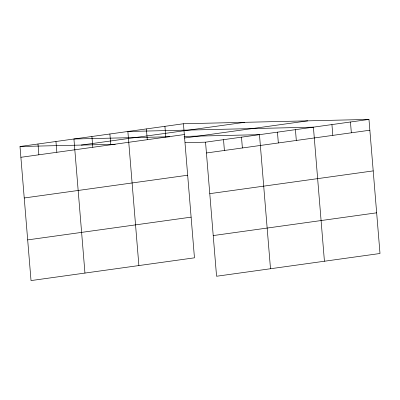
<?xml version="1.0" encoding="UTF-8"?>
<svg xmlns="http://www.w3.org/2000/svg" width="400" height="400" viewBox="0 0 400 400"><rect width="100%" height="100%" fill="white"/><g stroke="black" fill="none" stroke-linecap="round" stroke-linejoin="round"><path stroke-width="0.6" d="M183.435 123.75L194.46 257.825L31.025 280.58L20 146.505L183.435 123.75L368.975 119.42L380 253.495L216.565 276.25L205.54 142.175L185.13 142.65M81.23 145.075L244.665 122.32M20.89 157.3L184.325 134.545M184.465 138.015L307.75 120.85M205.54 142.175L368.975 119.42M206.43 152.975L369.865 130.22M24.23 197.98L187.67 175.225M209.775 193.655L373.21 170.9M27.68 239.895L191.115 217.14M213.22 235.57L376.655 212.815M169.795 136.76L73.935 138.995L84.955 273.07M184.02 136.425L259.475 134.665L270.5 268.745M20 146.505L115.245 144.28M350.455 122L351.34 132.795M331.93 124.58L332.82 135.375M324.43 261.235L313.41 127.16L127.87 131.485L138.89 265.56M295.43 129.66L296.32 140.46M277.455 132.165L278.34 142.96M241.495 137.17L242.385 147.965M223.52 139.675L224.405 150.47M164.915 126.325L165.8 137.125M146.39 128.905L147.28 139.705M109.89 133.985L110.78 144.785M91.91 136.49L92.8 147.29M55.955 141.495L56.845 152.295M37.98 144L38.865 154.795"/></g></svg>
